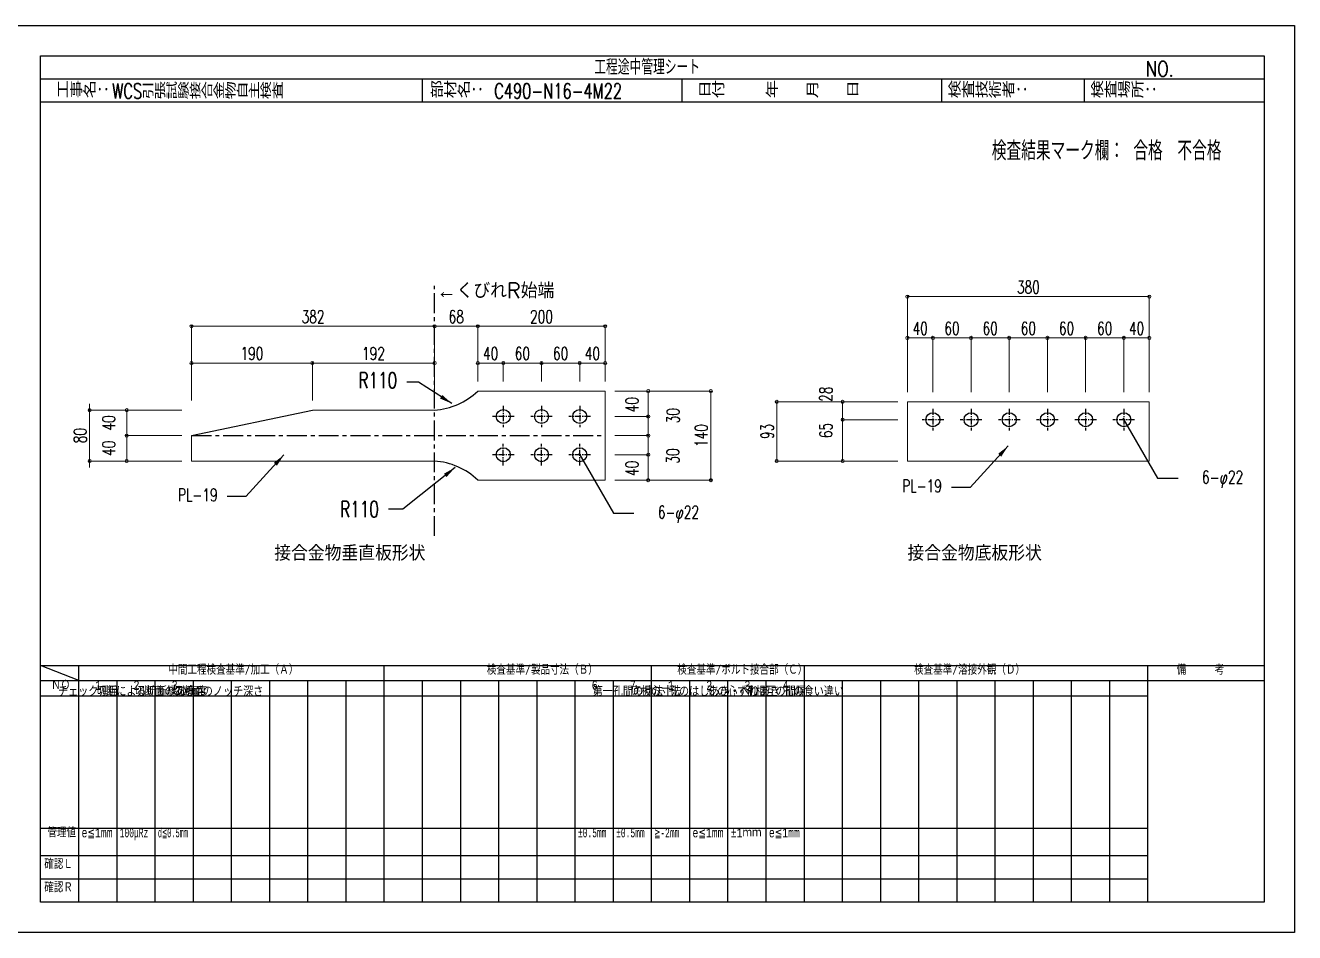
# Model space of a CAD drawing. Header units: millimetres. Extents: x 0 to 29624, y 0 to 14691.
# Drawn here: x 3388 to 5382, y 4752 to 6178 of the extents above; entities that cross this region are included whole.
import ezdxf
from ezdxf.enums import TextEntityAlignment as Align

# ---------------------------------------------------------------- set-up
doc = ezdxf.new("R2010")
doc.units = ezdxf.units.MM
doc.header["$LTSCALE"] = 5
doc.linetypes.add('CENTER1', pattern=[10, 6.25, -1.25, 1.25, -1.25])
doc.linetypes.add('JIS_08_50', pattern=[53, 50, -1.125, 0.75, -1.125])
doc.layers.get('0').update_dxf_attribs({"color": 255})
doc.layers.get('DEFPOINTS').update_dxf_attribs({"color": 255})
for name, color, linetype in [('CENTER', 2, 'JIS_08_50'), ('LAYER6', 7, 'Continuous'), ('寸法', 4, 'Continuous'), ('文字', 7, 'Continuous'), ('金物', 142, 'Continuous')]:
    doc.layers.add(name, color=color, linetype=linetype)
doc.styles.add('DLSTANDARD1', font='monotxt.shx', dxfattribs={"width": 0.6, "bigfont": 'extfont'})
doc.styles.add('KANJI', font='simplex.shx', dxfattribs={"width": 0.7, "bigfont": 'extfont2.shx'})
doc.styles.get("Standard").update_dxf_attribs({"font": 'simplex.shx', "width": 0.7, "height": 2.5, "bigfont": '@extfont2.shx'})
doc.styles.add('SUNPOU', font='simplex.shx', dxfattribs={"width": 0.7, "bigfont": 'extfont2.shx'})
doc.styles.add('TATEGAKI', font='txt', dxfattribs={"bigfont": 'bigfont.shx'})
doc.dimstyles.new('コピー(2) - Standard', dxfattribs={"dimtxt": 25, "dimasz": 20, "dimexe": 0.18, "dimexo": 0.0625, "dimgap": 15, "dimtad": 1, "dimdec": 0, "dimzin": 0, "dimdsep": 46, "dimtxsty": 'Standard', "dimblk": 'DOTSMALL', "dimcen": 0.09, "dimadec": 0, "dimazin": 0, "dimtfac": 1, "dimtdec": 0, "dimtofl": 0, "dimtmove": 0, "dimatfit": 3, "dimfxl": 0, "dimtolj": 1, "dimtzin": 0, "dimarcsym": 0})
doc.dimstyles.new('一般寸法-小さめ', dxfattribs={"dimscale": 10, "dimtxt": 2, "dimasz": 0.5, "dimexe": 0.125, "dimexo": 1.5, "dimgap": 0.5, "dimtad": 1, "dimtxsty": 'KANJI', "dimblk": 'ORIGIN', "dimcen": 0, "dimclrd": 256, "dimclre": 256, "dimclrt": 256, "dimadec": 0, "dimazin": 0, "dimtfac": 1, "dimtmove": 2, "dimatfit": 2, "dimfxl": 0, "dimtolj": 2, "dimlwd": 5, "dimlwe": 5, "dimarcsym": 0})

# ---------------------------------------------------------------- blocks, each defined once
blk = doc.blocks.new('_Origin')
at = {"color": 0, "linetype": 'ByBlock', "lineweight": -2}
blk.add_line((0, 0), (-1, 0), dxfattribs=at)
blk.add_circle((0, 0), 0.5, dxfattribs=at)
blk = doc.blocks.new('*D696')
at = {"layer": 'DEFPOINTS', "color": 0}
for p in [(4568.6, 5586), (4774, 5586), (4774, 5493)]:
    blk.add_point(p, dxfattribs=at)
at = {"layer": '寸法', "lineweight": 5}
for p, q in [((4759, 5586), (4567.3, 5586)), ((4568.6, 5498), (4568.6, 5581)), ((4759, 5493), (4567.3, 5493))]:
    blk.add_line(p, q, dxfattribs=at)
at = {"layer": '寸法', "lineweight": 5, "xscale": 5, "yscale": 5, "zscale": 5}
for p, rotation in [((4568.6, 5586), 90), ((4568.6, 5493), 270)]:
    blk.add_blockref('_Origin', p, dxfattribs=dict(at, rotation=rotation))
at = {"layer": '寸法', "linetype": 'Continuous', "insert": (4553.6, 5539.5), "char_height": 20, "attachment_point": 5, "rotation": 90, "style": 'KANJI'}
blk.add_mtext('\\A2;93', dxfattribs=at)
blk = doc.blocks.new('*D697')
at = {"layer": 'DEFPOINTS', "color": 0}
for p in [(4299, 5603), (4465.1, 5603), (4299, 5463)]:
    blk.add_point(p, dxfattribs=at)
at = {"layer": '寸法', "lineweight": 5}
for p, q in [((4314, 5603), (4466.4, 5603)), ((4465.1, 5468), (4465.1, 5598)), ((4314, 5463), (4466.4, 5463))]:
    blk.add_line(p, q, dxfattribs=at)
at = {"layer": '寸法', "lineweight": 5, "xscale": 5, "yscale": 5, "zscale": 5}
for p, rotation in [((4465.1, 5603), 90), ((4465.1, 5463), 270)]:
    blk.add_blockref('_Origin', p, dxfattribs=dict(at, rotation=rotation))
at = {"layer": '寸法', "linetype": 'Continuous', "insert": (4450.1, 5533), "char_height": 20, "attachment_point": 5, "rotation": 90, "style": 'KANJI'}
blk.add_mtext('\\A2;140', dxfattribs=at)
blk = doc.blocks.new('*D698')
at = {"layer": 'DEFPOINTS', "color": 0}
for p in [(4672.2, 5586), (4774, 5586), (4774, 5558)]:
    blk.add_point(p, dxfattribs=at)
at = {"layer": '寸法', "lineweight": 5}
for p, q in [((4759, 5586), (4670.9, 5586)), ((4672.2, 5563), (4672.2, 5581)), ((4759, 5558), (4670.9, 5558))]:
    blk.add_line(p, q, dxfattribs=at)
at = {"layer": '寸法', "lineweight": 5, "xscale": 5, "yscale": 5, "zscale": 5}
for p, rotation in [((4672.2, 5586), 90), ((4672.2, 5558), 270)]:
    blk.add_blockref('_Origin', p, dxfattribs=dict(at, rotation=rotation))
at = {"layer": '寸法', "linetype": 'Continuous', "insert": (4645.9, 5598.1), "char_height": 20, "attachment_point": 5, "rotation": 90, "style": 'KANJI'}
blk.add_mtext('\\A2;28', dxfattribs=at)
blk = doc.blocks.new('*D699')
at = {"layer": 'DEFPOINTS', "color": 0}
for p in [(3489, 5573), (3649, 5573), (3649, 5493)]:
    blk.add_point(p, dxfattribs=at)
at = {"layer": '寸法', "lineweight": 5}
for p, q in [((3634, 5573), (3487.8, 5573)), ((3489, 5578), (3489, 5583)), ((3489, 5573), (3489, 5568)), ((3489, 5498), (3489, 5568)), ((3634, 5493), (3487.8, 5493)), ((3489, 5493), (3489, 5498)), ((3489, 5488), (3489, 5483))]:
    blk.add_line(p, q, dxfattribs=at)
at = {"layer": '寸法', "lineweight": 5, "xscale": 5, "yscale": 5, "zscale": 5}
for p, rotation in [((3489, 5573), 270), ((3489, 5493), 90)]:
    blk.add_blockref('_Origin', p, dxfattribs=dict(at, rotation=rotation))
at = {"layer": '寸法', "insert": (3474, 5533), "char_height": 20, "attachment_point": 5, "rotation": 90, "style": 'KANJI'}
blk.add_mtext('\\A2;80', dxfattribs=at)
blk = doc.blocks.new('*D700')
at = {"layer": 'DEFPOINTS', "color": 0}
for p in [(4031, 5704.8), (3649, 5573), (4031, 5573)]:
    blk.add_point(p, dxfattribs=at)
at = {"layer": '寸法', "lineweight": 5}
for p, q in [((3649, 5588), (3649, 5706)), ((3654, 5704.8), (4026, 5704.8)), ((4031, 5588), (4031, 5706))]:
    blk.add_line(p, q, dxfattribs=at)
at = {"layer": '寸法', "lineweight": 5, "xscale": 5, "yscale": 5, "zscale": 5, "rotation": 180}
blk.add_blockref('_Origin', (3649, 5704.8), dxfattribs=at)
at = {"layer": '寸法', "lineweight": 5, "xscale": 5, "yscale": 5, "zscale": 5}
blk.add_blockref('_Origin', (4031, 5704.8), dxfattribs=at)
at = {"layer": '寸法', "linetype": 'Continuous', "insert": (3840, 5719.8), "char_height": 20, "attachment_point": 5, "style": 'KANJI'}
blk.add_mtext('\\A2;382', dxfattribs=at)
blk = doc.blocks.new('*D701')
at = {"layer": 'DEFPOINTS', "color": 0}
for p in [(4031, 5704.8), (4099, 5603), (4031, 5573)]:
    blk.add_point(p, dxfattribs=at)
at = {"layer": '寸法', "lineweight": 5}
for p, q in [((4031, 5588), (4031, 5706)), ((4094, 5704.8), (4036, 5704.8)), ((4099, 5618), (4099, 5706))]:
    blk.add_line(p, q, dxfattribs=at)
at = {"layer": '寸法', "lineweight": 5, "xscale": 5, "yscale": 5, "zscale": 5, "rotation": 180}
blk.add_blockref('_Origin', (4031, 5704.8), dxfattribs=at)
at = {"layer": '寸法', "lineweight": 5, "xscale": 5, "yscale": 5, "zscale": 5}
blk.add_blockref('_Origin', (4099, 5704.8), dxfattribs=at)
at = {"layer": '寸法', "linetype": 'Continuous', "insert": (4065, 5719.8), "char_height": 20, "attachment_point": 5, "style": 'KANJI'}
blk.add_mtext('\\A2;68', dxfattribs=at)
blk = doc.blocks.new('*D702')
at = {"layer": 'DEFPOINTS', "color": 0}
for p in [(4299, 5704.8), (4099, 5603), (4299, 5603)]:
    blk.add_point(p, dxfattribs=at)
at = {"layer": '寸法', "lineweight": 5}
for p, q in [((4099, 5618), (4099, 5706)), ((4104, 5704.8), (4294, 5704.8)), ((4299, 5618), (4299, 5706))]:
    blk.add_line(p, q, dxfattribs=at)
at = {"layer": '寸法', "lineweight": 5, "xscale": 5, "yscale": 5, "zscale": 5, "rotation": 180}
blk.add_blockref('_Origin', (4099, 5704.8), dxfattribs=at)
at = {"layer": '寸法', "lineweight": 5, "xscale": 5, "yscale": 5, "zscale": 5}
blk.add_blockref('_Origin', (4299, 5704.8), dxfattribs=at)
at = {"layer": '寸法', "linetype": 'Continuous', "insert": (4199, 5719.8), "char_height": 20, "attachment_point": 5, "style": 'KANJI'}
blk.add_mtext('\\A2;200', dxfattribs=at)
blk = doc.blocks.new('*D703')
at = {"layer": 'DEFPOINTS', "color": 0}
for p in [(4299, 5603), (4299, 5563), (4366.7, 5563)]:
    blk.add_point(p, dxfattribs=at)
at = {"layer": '寸法', "lineweight": 5}
for p, q in [((4314, 5603), (4367.9, 5603)), ((4366.7, 5598), (4366.7, 5568)), ((4314, 5563), (4367.9, 5563))]:
    blk.add_line(p, q, dxfattribs=at)
at = {"layer": '寸法', "lineweight": 5, "xscale": 5, "yscale": 5, "zscale": 5}
for p, rotation in [((4366.7, 5603), 90), ((4366.7, 5563), 270)]:
    blk.add_blockref('_Origin', p, dxfattribs=dict(at, rotation=rotation))
at = {"layer": '寸法', "linetype": 'Continuous', "insert": (4341.2, 5581.5), "char_height": 20, "attachment_point": 5, "rotation": 90, "style": 'KANJI'}
blk.add_mtext('\\A2;40', dxfattribs=at)
blk = doc.blocks.new('*D704')
at = {"layer": 'DEFPOINTS', "color": 0}
for p in [(4299, 5503), (4299, 5463), (4366.7, 5463)]:
    blk.add_point(p, dxfattribs=at)
at = {"layer": '寸法', "lineweight": 5}
for p, q in [((4314, 5503), (4367.9, 5503)), ((4366.7, 5498), (4366.7, 5468)), ((4314, 5463), (4367.9, 5463))]:
    blk.add_line(p, q, dxfattribs=at)
at = {"layer": '寸法', "lineweight": 5, "xscale": 5, "yscale": 5, "zscale": 5}
for p, rotation in [((4366.7, 5503), 90), ((4366.7, 5463), 270)]:
    blk.add_blockref('_Origin', p, dxfattribs=dict(at, rotation=rotation))
at = {"layer": '寸法', "linetype": 'Continuous', "insert": (4341.2, 5481.5), "char_height": 20, "attachment_point": 5, "rotation": 90, "style": 'KANJI'}
blk.add_mtext('\\A2;40', dxfattribs=at)
blk = doc.blocks.new('*D705')
at = {"layer": 'DEFPOINTS', "color": 0}
for p in [(3547.2, 5533), (3649, 5533), (3649, 5493)]:
    blk.add_point(p, dxfattribs=at)
at = {"layer": '寸法', "lineweight": 5}
for p, q in [((3634, 5533), (3545.9, 5533)), ((3547.2, 5498), (3547.2, 5528)), ((3634, 5493), (3545.9, 5493))]:
    blk.add_line(p, q, dxfattribs=at)
at = {"layer": '寸法', "lineweight": 5, "xscale": 5, "yscale": 5, "zscale": 5}
for p, rotation in [((3547.2, 5533), 90), ((3547.2, 5493), 270)]:
    blk.add_blockref('_Origin', p, dxfattribs=dict(at, rotation=rotation))
at = {"layer": '寸法', "linetype": 'Continuous', "insert": (3519, 5513), "char_height": 20, "attachment_point": 5, "rotation": 90, "style": 'KANJI'}
blk.add_mtext('\\A2;40', dxfattribs=at)
blk = doc.blocks.new('*D706')
at = {"layer": 'DEFPOINTS', "color": 0}
for p in [(3547.2, 5573), (3649, 5573), (3649, 5533)]:
    blk.add_point(p, dxfattribs=at)
at = {"layer": '寸法', "lineweight": 5}
for p, q in [((3634, 5573), (3545.9, 5573)), ((3547.2, 5538), (3547.2, 5568)), ((3634, 5533), (3545.9, 5533))]:
    blk.add_line(p, q, dxfattribs=at)
at = {"layer": '寸法', "lineweight": 5, "xscale": 5, "yscale": 5, "zscale": 5}
for p, rotation in [((3547.2, 5573), 90), ((3547.2, 5533), 270)]:
    blk.add_blockref('_Origin', p, dxfattribs=dict(at, rotation=rotation))
at = {"layer": '寸法', "linetype": 'Continuous', "insert": (3519, 5553), "char_height": 20, "attachment_point": 5, "rotation": 90, "style": 'KANJI'}
blk.add_mtext('\\A2;40', dxfattribs=at)
blk = doc.blocks.new('*D707')
at = {"layer": 'DEFPOINTS', "color": 0}
for p in [(4774, 5558), (4672.2, 5493), (4774, 5493)]:
    blk.add_point(p, dxfattribs=at)
at = {"layer": '寸法', "lineweight": 5}
for p, q in [((4759, 5558), (4670.9, 5558)), ((4672.2, 5553), (4672.2, 5498)), ((4759, 5493), (4670.9, 5493))]:
    blk.add_line(p, q, dxfattribs=at)
at = {"layer": '寸法', "lineweight": 5, "xscale": 5, "yscale": 5, "zscale": 5}
for p, rotation in [((4672.2, 5558), 90), ((4672.2, 5493), 270)]:
    blk.add_blockref('_Origin', p, dxfattribs=dict(at, rotation=rotation))
at = {"layer": '寸法', "linetype": 'Continuous', "insert": (4645.9, 5541), "char_height": 20, "attachment_point": 5, "rotation": 90, "style": 'KANJI'}
blk.add_mtext('\\A2;65', dxfattribs=at)
blk = doc.blocks.new('*D708')
at = {"layer": 'DEFPOINTS', "color": 0}
for p in [(4199, 5647), (4139, 5603), (4199, 5603)]:
    blk.add_point(p, dxfattribs=at)
at = {"layer": '寸法', "lineweight": 5}
for p, q in [((4139, 5618), (4139, 5648.3)), ((4144, 5647), (4194, 5647)), ((4199, 5618), (4199, 5648.3))]:
    blk.add_line(p, q, dxfattribs=at)
at = {"layer": '寸法', "lineweight": 5, "xscale": 5, "yscale": 5, "zscale": 5, "rotation": 180}
blk.add_blockref('_Origin', (4139, 5647), dxfattribs=at)
at = {"layer": '寸法', "lineweight": 5, "xscale": 5, "yscale": 5, "zscale": 5}
blk.add_blockref('_Origin', (4199, 5647), dxfattribs=at)
at = {"layer": '寸法', "linetype": 'Continuous', "insert": (4169, 5662), "char_height": 20, "attachment_point": 5, "style": 'KANJI'}
blk.add_mtext('\\A2;60', dxfattribs=at)
blk = doc.blocks.new('_DotSmall')
at = {"color": 0, "linetype": 'ByBlock', "const_width": 0.5}
blk.add_lwpolyline([(-0.0625, 0, 1), (0.0625, 0, 1)], format="xyb", close=True, dxfattribs=at)
blk = doc.blocks.new('*D709')
at = {"layer": 'DEFPOINTS', "color": 0}
for p in [(3839, 5647), (3649, 5573), (3839, 5573)]:
    blk.add_point(p, dxfattribs=at)
at = {"layer": '寸法', "lineweight": 5}
for p, q in [((3649, 5588), (3649, 5648.3)), ((3654, 5647), (3834, 5647)), ((3839, 5588), (3839, 5648.3))]:
    blk.add_line(p, q, dxfattribs=at)
at = {"layer": '寸法', "lineweight": 5, "xscale": 5, "yscale": 5, "zscale": 5, "rotation": 180}
blk.add_blockref('_Origin', (3649, 5647), dxfattribs=at)
at = {"layer": '寸法', "lineweight": 5, "xscale": 5, "yscale": 5, "zscale": 5}
blk.add_blockref('_Origin', (3839, 5647), dxfattribs=at)
at = {"layer": '寸法', "linetype": 'Continuous', "insert": (3744, 5662), "char_height": 20, "attachment_point": 5, "style": 'KANJI'}
blk.add_mtext('\\A2;190', dxfattribs=at)
blk = doc.blocks.new('*D710')
at = {"layer": 'DEFPOINTS', "color": 0}
for p in [(4031, 5647), (3839, 5573), (4031, 5573)]:
    blk.add_point(p, dxfattribs=at)
at = {"layer": '寸法', "lineweight": 5}
for p, q in [((3839, 5588), (3839, 5648.3)), ((3844, 5647), (4026, 5647)), ((4031, 5588), (4031, 5648.3))]:
    blk.add_line(p, q, dxfattribs=at)
at = {"layer": '寸法', "lineweight": 5, "xscale": 5, "yscale": 5, "zscale": 5, "rotation": 180}
blk.add_blockref('_Origin', (3839, 5647), dxfattribs=at)
at = {"layer": '寸法', "lineweight": 5, "xscale": 5, "yscale": 5, "zscale": 5}
blk.add_blockref('_Origin', (4031, 5647), dxfattribs=at)
at = {"layer": '寸法', "linetype": 'Continuous', "insert": (3935, 5662), "char_height": 20, "attachment_point": 5, "style": 'KANJI'}
blk.add_mtext('\\A2;192', dxfattribs=at)
blk = doc.blocks.new('*D711')
at = {"layer": 'DEFPOINTS', "color": 0}
for p in [(4139, 5647), (4099, 5603), (4139, 5603)]:
    blk.add_point(p, dxfattribs=at)
at = {"layer": '寸法', "lineweight": 5}
for p, q in [((4099, 5618), (4099, 5648.3)), ((4104, 5647), (4134, 5647)), ((4139, 5618), (4139, 5648.3))]:
    blk.add_line(p, q, dxfattribs=at)
at = {"layer": '寸法', "lineweight": 5, "xscale": 5, "yscale": 5, "zscale": 5, "rotation": 180}
blk.add_blockref('_Origin', (4099, 5647), dxfattribs=at)
at = {"layer": '寸法', "lineweight": 5, "xscale": 5, "yscale": 5, "zscale": 5}
blk.add_blockref('_Origin', (4139, 5647), dxfattribs=at)
at = {"layer": '寸法', "linetype": 'Continuous', "insert": (4119, 5662), "char_height": 20, "attachment_point": 5, "style": 'KANJI'}
blk.add_mtext('\\A2;40', dxfattribs=at)
blk = doc.blocks.new('*D712')
at = {"layer": 'DEFPOINTS', "color": 0}
for p in [(4259, 5647), (4199, 5603), (4259, 5603)]:
    blk.add_point(p, dxfattribs=at)
at = {"layer": '寸法', "lineweight": 5}
for p, q in [((4199, 5618), (4199, 5648.3)), ((4204, 5647), (4254, 5647)), ((4259, 5618), (4259, 5648.3))]:
    blk.add_line(p, q, dxfattribs=at)
at = {"layer": '寸法', "lineweight": 5, "xscale": 5, "yscale": 5, "zscale": 5, "rotation": 180}
blk.add_blockref('_Origin', (4199, 5647), dxfattribs=at)
at = {"layer": '寸法', "lineweight": 5, "xscale": 5, "yscale": 5, "zscale": 5}
blk.add_blockref('_Origin', (4259, 5647), dxfattribs=at)
at = {"layer": '寸法', "linetype": 'Continuous', "insert": (4229, 5662), "char_height": 20, "attachment_point": 5, "style": 'KANJI'}
blk.add_mtext('\\A2;60', dxfattribs=at)
blk = doc.blocks.new('*D713')
at = {"layer": 'DEFPOINTS', "color": 0}
for p in [(4299, 5647), (4259, 5603), (4299, 5603)]:
    blk.add_point(p, dxfattribs=at)
at = {"layer": '寸法', "lineweight": 5}
for p, q in [((4259, 5618), (4259, 5648.3)), ((4264, 5647), (4294, 5647)), ((4299, 5618), (4299, 5648.3))]:
    blk.add_line(p, q, dxfattribs=at)
at = {"layer": '寸法', "lineweight": 5, "xscale": 5, "yscale": 5, "zscale": 5, "rotation": 180}
blk.add_blockref('_Origin', (4259, 5647), dxfattribs=at)
at = {"layer": '寸法', "lineweight": 5, "xscale": 5, "yscale": 5, "zscale": 5}
blk.add_blockref('_Origin', (4299, 5647), dxfattribs=at)
at = {"layer": '寸法', "linetype": 'Continuous', "insert": (4279, 5662), "char_height": 20, "attachment_point": 5, "style": 'KANJI'}
blk.add_mtext('\\A2;40', dxfattribs=at)
blk = doc.blocks.new('*D714')
at = {"layer": 'DEFPOINTS', "color": 0}
for p in [(4299, 5563), (4299, 5533), (4366.7, 5533)]:
    blk.add_point(p, dxfattribs=at)
at = {"layer": '寸法', "lineweight": 5}
for p, q in [((4314, 5563), (4367.9, 5563)), ((4366.7, 5558), (4366.7, 5538)), ((4314, 5533), (4367.9, 5533))]:
    blk.add_line(p, q, dxfattribs=at)
at = {"layer": '寸法', "lineweight": 5, "xscale": 5, "yscale": 5, "zscale": 5}
for p, rotation in [((4366.7, 5563), 90), ((4366.7, 5533), 270)]:
    blk.add_blockref('_Origin', p, dxfattribs=dict(at, rotation=rotation))
at = {"layer": '寸法', "linetype": 'Continuous', "insert": (4405.7, 5564.2), "char_height": 20, "attachment_point": 5, "rotation": 90, "style": 'KANJI'}
blk.add_mtext('\\A2;30', dxfattribs=at)
blk = doc.blocks.new('*D715')
at = {"layer": 'DEFPOINTS', "color": 0}
for p in [(4299, 5533), (4299, 5503), (4366.7, 5503)]:
    blk.add_point(p, dxfattribs=at)
at = {"layer": '寸法', "lineweight": 5}
for p, q in [((4314, 5533), (4367.9, 5533)), ((4366.7, 5528), (4366.7, 5508)), ((4314, 5503), (4367.9, 5503))]:
    blk.add_line(p, q, dxfattribs=at)
at = {"layer": '寸法', "lineweight": 5, "xscale": 5, "yscale": 5, "zscale": 5}
for p, rotation in [((4366.7, 5533), 90), ((4366.7, 5503), 270)]:
    blk.add_blockref('_Origin', p, dxfattribs=dict(at, rotation=rotation))
at = {"layer": '寸法', "linetype": 'Continuous', "insert": (4405.4, 5500.8), "char_height": 20, "attachment_point": 5, "rotation": 90, "style": 'KANJI'}
blk.add_mtext('\\A2;30', dxfattribs=at)
blk = doc.blocks.new('*D716')
at = {"layer": 'DEFPOINTS', "color": 0}
for p in [(4814, 5686.5), (4774, 5586), (4814, 5586)]:
    blk.add_point(p, dxfattribs=at)
at = {"layer": '寸法', "linetype": 'Continuous', "lineweight": 5}
for p, q in [((4774, 5601), (4774, 5687.7)), ((4779, 5686.5), (4809, 5686.5)), ((4814, 5601), (4814, 5687.7))]:
    blk.add_line(p, q, dxfattribs=at)
at = {"layer": '寸法', "lineweight": 5, "xscale": 5, "yscale": 5, "zscale": 5, "rotation": 180}
blk.add_blockref('_Origin', (4774, 5686.5), dxfattribs=at)
at = {"layer": '寸法', "lineweight": 5, "xscale": 5, "yscale": 5, "zscale": 5}
blk.add_blockref('_Origin', (4814, 5686.5), dxfattribs=at)
at = {"layer": '寸法', "linetype": 'Continuous', "insert": (4794, 5701.5), "char_height": 20, "attachment_point": 5, "style": 'KANJI'}
blk.add_mtext('\\A2;40', dxfattribs=at)
blk = doc.blocks.new('*D717')
at = {"layer": 'DEFPOINTS', "color": 0}
for p in [(4874, 5686.5), (4814, 5586), (4874, 5586)]:
    blk.add_point(p, dxfattribs=at)
at = {"layer": '寸法', "linetype": 'Continuous', "lineweight": 5}
for p, q in [((4814, 5601), (4814, 5687.7)), ((4819, 5686.5), (4869, 5686.5)), ((4874, 5601), (4874, 5687.7))]:
    blk.add_line(p, q, dxfattribs=at)
at = {"layer": '寸法', "lineweight": 5, "xscale": 5, "yscale": 5, "zscale": 5, "rotation": 180}
blk.add_blockref('_Origin', (4814, 5686.5), dxfattribs=at)
at = {"layer": '寸法', "lineweight": 5, "xscale": 5, "yscale": 5, "zscale": 5}
blk.add_blockref('_Origin', (4874, 5686.5), dxfattribs=at)
at = {"layer": '寸法', "linetype": 'Continuous', "insert": (4844, 5701.5), "char_height": 20, "attachment_point": 5, "style": 'KANJI'}
blk.add_mtext('\\A2;60', dxfattribs=at)
blk = doc.blocks.new('*D718')
at = {"layer": 'DEFPOINTS', "color": 0}
for p in [(4934, 5686.5), (4874, 5586), (4934, 5586)]:
    blk.add_point(p, dxfattribs=at)
at = {"layer": '寸法', "linetype": 'Continuous', "lineweight": 5}
for p, q in [((4874, 5601), (4874, 5687.7)), ((4879, 5686.5), (4929, 5686.5)), ((4934, 5601), (4934, 5687.7))]:
    blk.add_line(p, q, dxfattribs=at)
at = {"layer": '寸法', "lineweight": 5, "xscale": 5, "yscale": 5, "zscale": 5, "rotation": 180}
blk.add_blockref('_Origin', (4874, 5686.5), dxfattribs=at)
at = {"layer": '寸法', "lineweight": 5, "xscale": 5, "yscale": 5, "zscale": 5}
blk.add_blockref('_Origin', (4934, 5686.5), dxfattribs=at)
at = {"layer": '寸法', "linetype": 'Continuous', "insert": (4904, 5701.5), "char_height": 20, "attachment_point": 5, "style": 'KANJI'}
blk.add_mtext('\\A2;60', dxfattribs=at)
blk = doc.blocks.new('*D719')
at = {"layer": 'DEFPOINTS', "color": 0}
for p in [(4994, 5686.5), (4934, 5586), (4994, 5586)]:
    blk.add_point(p, dxfattribs=at)
at = {"layer": '寸法', "linetype": 'Continuous', "lineweight": 5}
for p, q in [((4934, 5601), (4934, 5687.7)), ((4939, 5686.5), (4989, 5686.5)), ((4994, 5601), (4994, 5687.7))]:
    blk.add_line(p, q, dxfattribs=at)
at = {"layer": '寸法', "lineweight": 5, "xscale": 5, "yscale": 5, "zscale": 5, "rotation": 180}
blk.add_blockref('_Origin', (4934, 5686.5), dxfattribs=at)
at = {"layer": '寸法', "lineweight": 5, "xscale": 5, "yscale": 5, "zscale": 5}
blk.add_blockref('_Origin', (4994, 5686.5), dxfattribs=at)
at = {"layer": '寸法', "linetype": 'Continuous', "insert": (4964, 5701.5), "char_height": 20, "attachment_point": 5, "style": 'KANJI'}
blk.add_mtext('\\A2;60', dxfattribs=at)
blk = doc.blocks.new('*D720')
at = {"layer": 'DEFPOINTS', "color": 0}
for p in [(5054, 5686.5), (4994, 5586), (5054, 5586)]:
    blk.add_point(p, dxfattribs=at)
at = {"layer": '寸法', "linetype": 'Continuous', "lineweight": 5}
for p, q in [((4994, 5601), (4994, 5687.7)), ((4999, 5686.5), (5049, 5686.5)), ((5054, 5601), (5054, 5687.7))]:
    blk.add_line(p, q, dxfattribs=at)
at = {"layer": '寸法', "lineweight": 5, "xscale": 5, "yscale": 5, "zscale": 5, "rotation": 180}
blk.add_blockref('_Origin', (4994, 5686.5), dxfattribs=at)
at = {"layer": '寸法', "lineweight": 5, "xscale": 5, "yscale": 5, "zscale": 5}
blk.add_blockref('_Origin', (5054, 5686.5), dxfattribs=at)
at = {"layer": '寸法', "linetype": 'Continuous', "insert": (5024, 5701.5), "char_height": 20, "attachment_point": 5, "style": 'KANJI'}
blk.add_mtext('\\A2;60', dxfattribs=at)
blk = doc.blocks.new('*D721')
at = {"layer": 'DEFPOINTS', "color": 0}
for p in [(5114, 5686.5), (5054, 5586), (5114, 5586)]:
    blk.add_point(p, dxfattribs=at)
at = {"layer": '寸法', "linetype": 'Continuous', "lineweight": 5}
for p, q in [((5054, 5601), (5054, 5687.7)), ((5059, 5686.5), (5109, 5686.5)), ((5114, 5601), (5114, 5687.7))]:
    blk.add_line(p, q, dxfattribs=at)
at = {"layer": '寸法', "lineweight": 5, "xscale": 5, "yscale": 5, "zscale": 5, "rotation": 180}
blk.add_blockref('_Origin', (5054, 5686.5), dxfattribs=at)
at = {"layer": '寸法', "lineweight": 5, "xscale": 5, "yscale": 5, "zscale": 5}
blk.add_blockref('_Origin', (5114, 5686.5), dxfattribs=at)
at = {"layer": '寸法', "linetype": 'Continuous', "insert": (5084, 5701.5), "char_height": 20, "attachment_point": 5, "style": 'KANJI'}
blk.add_mtext('\\A2;60', dxfattribs=at)
blk = doc.blocks.new('*D722')
at = {"layer": 'DEFPOINTS', "color": 0}
for p in [(5154, 5686.5), (5114, 5586), (5154, 5586)]:
    blk.add_point(p, dxfattribs=at)
at = {"layer": '寸法', "linetype": 'Continuous', "lineweight": 5}
for p, q in [((5114, 5601), (5114, 5687.7)), ((5119, 5686.5), (5149, 5686.5)), ((5154, 5601), (5154, 5687.7))]:
    blk.add_line(p, q, dxfattribs=at)
at = {"layer": '寸法', "lineweight": 5, "xscale": 5, "yscale": 5, "zscale": 5, "rotation": 180}
blk.add_blockref('_Origin', (5114, 5686.5), dxfattribs=at)
at = {"layer": '寸法', "lineweight": 5, "xscale": 5, "yscale": 5, "zscale": 5}
blk.add_blockref('_Origin', (5154, 5686.5), dxfattribs=at)
at = {"layer": '寸法', "linetype": 'Continuous', "insert": (5134, 5701.5), "char_height": 20, "attachment_point": 5, "style": 'KANJI'}
blk.add_mtext('\\A2;40', dxfattribs=at)
blk = doc.blocks.new('*D723')
at = {"layer": 'DEFPOINTS', "color": 0}
for p in [(5154, 5751.4), (4774, 5586), (5154, 5586)]:
    blk.add_point(p, dxfattribs=at)
at = {"layer": '寸法', "linetype": 'Continuous', "lineweight": 5}
for p, q in [((4774, 5601), (4774, 5752.6)), ((4779, 5751.4), (5149, 5751.4)), ((5154, 5601), (5154, 5752.6))]:
    blk.add_line(p, q, dxfattribs=at)
at = {"layer": '寸法', "lineweight": 5, "xscale": 5, "yscale": 5, "zscale": 5, "rotation": 180}
blk.add_blockref('_Origin', (4774, 5751.4), dxfattribs=at)
at = {"layer": '寸法', "lineweight": 5, "xscale": 5, "yscale": 5, "zscale": 5}
blk.add_blockref('_Origin', (5154, 5751.4), dxfattribs=at)
at = {"layer": '寸法', "linetype": 'Continuous', "insert": (4964, 5766.4), "char_height": 20, "attachment_point": 5, "style": 'KANJI'}
blk.add_mtext('\\A2;380', dxfattribs=at)

msp = doc.modelspace()

# ---------------------------------------------------------------- linework, layer by layer
at = {"linetype": 'Continuous', "lineweight": -3}
for p, q in [((3412, 6093.6), (5334.4, 6093.6)), ((4012, 6057.6), (4012, 6093.6)), ((4420, 6057.6), (4420, 6093.6)), ((4828, 6057.6), (4828, 6093.6)), ((5051.981, 6057.6), (5051.981, 6093.6)), ((3412, 6057.6), (5334.4, 6057.6)), ((3412, 5172), (5334.4, 5172)), ((3412, 5148), (5334.4, 5148)), ((3412, 5124), (5152, 5124)), ((3412, 4916.226), (5152, 4916.226)), ((3412, 4873.161), (5152, 4873.161)), ((3412, 4836.581), (5152, 4836.581))]:
    msp.add_line(p, q, dxfattribs=at)
for points in [[(3364, 6177.6), (5382.4, 6177.6), (5382.4, 4752), (3364, 4752)], [(3412, 6129.6), (5334.4, 6129.6), (5334.4, 4800), (3412, 4800)]]:
    msp.add_lwpolyline(points, close=True, dxfattribs=at)
at = {"layer": 'CENTER', "linetype": 'CENTER1'}
for p, q in [((4031, 5375.409), (4031, 5768.489)), ((3649, 5533), (4299, 5533))]:
    msp.add_line(p, q, dxfattribs=at)
at = {"layer": '寸法', "linetype": 'CENTER1', "ltscale": 0.3}
for p, q in [((4139, 5580), (4139, 5546)), ((4199, 5580), (4199, 5546)), ((4259, 5580), (4259, 5546)), ((4814, 5575), (4814, 5541)), ((4874, 5575), (4874, 5541)), ((4934, 5575), (4934, 5541)), ((4994, 5575), (4994, 5541)), ((5054, 5575), (5054, 5541)), ((5114, 5575), (5114, 5541)), ((4156, 5563), (4122, 5563)), ((4216, 5563), (4182, 5563)), ((4276, 5563), (4242, 5563)), ((4831, 5558), (4797, 5558)), ((4891, 5558), (4857, 5558)), ((4951, 5558), (4917, 5558)), ((5011, 5558), (4977, 5558)), ((5071, 5558), (5037, 5558)), ((5131, 5558), (5097, 5558)), ((4139, 5486), (4139, 5520)), ((4199, 5486), (4199, 5520)), ((4259, 5486), (4259, 5520)), ((4156, 5503), (4122, 5503)), ((4216, 5503), (4182, 5503)), ((4276, 5503), (4242, 5503))]:
    msp.add_line(p, q, dxfattribs=at)
at = {"layer": '寸法'}
for p, q in [((5112.471, 5560.648), (5167.115, 5466.002)), ((4257.471, 5505.648), (4312.115, 5411.002)), ((5167.115, 5466.002), (5199.262, 5466.002)), ((4312.115, 5411.002), (4344.262, 5411.002))]:
    msp.add_line(p, q, dxfattribs=at)
at = {"layer": '寸法', "linetype": 'Continuous'}
for p, q in [((3472, 5148), (3412, 5172)), ((3472, 4800), (3472, 5172)), ((3952, 4800), (3952, 5172)), ((4372, 4800), (4372, 5172)), ((4612, 4800), (4612, 5172)), ((5152, 4800), (5152, 5172)), ((3532, 4800), (3532, 5148)), ((3592, 4800), (3592, 5148)), ((3652, 4800), (3652, 5148)), ((3712, 4800), (3712, 5148)), ((3772, 4800), (3772, 5148)), ((3832, 4800), (3832, 5148)), ((3892, 4800), (3892, 5148)), ((4012, 4800), (4012, 5148)), ((4072, 4800), (4072, 5148)), ((4132, 4800), (4132, 5148)), ((4192, 4800), (4192, 5148)), ((4252, 4800), (4252, 5148)), ((4312, 4800), (4312, 5148)), ((4432, 4800), (4432, 5148)), ((4492, 4800), (4492, 5148)), ((4552, 4800), (4552, 5148)), ((4672, 4800), (4672, 5148)), ((4732, 4800), (4732, 5148)), ((4792, 4800), (4792, 5148)), ((4852, 4800), (4852, 5148)), ((4912, 4800), (4912, 5148)), ((4972, 4800), (4972, 5148)), ((5032, 4800), (5032, 5148)), ((5092, 4800), (5092, 5148))]:
    msp.add_line(p, q, dxfattribs=at)
at = {"layer": '金物', "lineweight": 18}
for p, q in [((4299, 5603), (4099, 5603)), ((4299, 5463), (4299, 5603)), ((4774, 5493), (4774, 5586)), ((4774, 5586), (5154, 5586)), ((5154, 5586), (5154, 5493)), ((4031, 5573), (3839, 5573)), ((3649, 5533), (3649, 5493)), ((4031, 5493), (3649, 5493)), ((5154, 5493), (4774, 5493)), ((4299, 5463), (4099, 5463))]:
    msp.add_line(p, q, dxfattribs=at)
at = {"layer": '金物'}
msp.add_line((3649, 5533), (3839, 5573), dxfattribs=at)
at = {"layer": '金物', "ltscale": 2.5}
for centre in [(4139, 5563), (4199, 5563), (4259, 5563), (4814, 5558), (4874, 5558), (4934, 5558), (4994, 5558), (5054, 5558), (5114, 5558), (4139, 5503), (4199, 5503), (4259, 5503)]:
    msp.add_circle(centre, 11, dxfattribs=at)
at = {"layer": '金物', "ltscale": 2}
for centre, start, end in [((4023.21, 5682.724), 274.060941, 313.550946), ((4023.21, 5383.276), 46.449054, 85.939059)]:
    msp.add_arc(centre, 110, start, end, dxfattribs=at)

# ---------------------------------------------------------------- texts
at = {"layer": 'LAYER6', "color": 0, "linetype": 'Continuous', "lineweight": -3, "style": 'SUNPOU', "width": 0.7}
for s, height, p in [('工程途中管理シート', 24, (4281.897, 6100.156)), ('検査結果マーク欄： 合格\u3000不合格', 30, (4906.607, 5965.678))]:
    msp.add_text(s, height=height, dxfattribs=at).set_placement(p)
at = {"layer": 'LAYER6', "color": 0, "linetype": 'Continuous', "lineweight": -3, "width": 0.8}
for s, p in [('NO.', (5148.273, 6097.325)), ('工事名：', (3436.005, 6064.156)), ('部材名：', (4023.9, 6064.156)), ('日付\u3000\u3000\u3000年\u3000\u3000月\u3000\u3000日', (4444.732, 6064.156)), ('検査技術者：', (4837.446, 6064.156)), ('検査場所：', (5061.427, 6064.156))]:
    msp.add_text(s, height=24, dxfattribs=at).set_placement(p)
at = {"layer": 'LAYER6', "color": 0, "linetype": 'Continuous', "lineweight": -3, "char_height": 24, "attachment_point": 1}
for s, insert, width in [('WCS引張試験接合金物自主検査', (3524.715, 6086.459), 554.57968), ('C490-N16-4M22 ', (4124.715, 6086.459), 261.15579)]:
    msp.add_mtext(s, dxfattribs=dict(at, insert=insert, width=width))
at = {"layer": '寸法', "ltscale": 4, "style": 'SUNPOU'}
msp.add_text('←くびれR始端', height=24, dxfattribs=at).set_placement((4034.139, 5748.833))
for s, p in [('接合金物垂直板形状', (3779, 5336.293)), ('接合金物底板形状', (4774, 5336.293))]:
    msp.add_text(s, height=24, rotation=360, dxfattribs=at).set_placement(p)
at = {"layer": '寸法', "width": 98.97993}
for s, insert, char_height, attachment_point in [('\\A1;R110', (3972.226, 5607.326), 25, 9), ('{6-φ22}', (5301.649, 5477.725), 20, 3), ('{PL-19}', (3690.047, 5449.731), 20, 3), ('{PL-19}', (4828.172, 5463.922), 20, 3), ('R110', (3943.461, 5429.928), 25, 3), ('{6-φ22}', (4446.649, 5422.725), 20, 3)]:
    msp.add_mtext(s, dxfattribs=dict(at, insert=insert, char_height=char_height, attachment_point=attachment_point))
at = {"layer": '文字', "color": 0, "linetype": 'Continuous', "ltscale": 6, "style": 'DLSTANDARD1'}
for s, width, p in [('中間工程検査基準/加工（Ａ）', 0.74375, (3612.668, 5153.145)), ('検査基準/製品寸法（Ｂ）', 0.74375, (4113.137, 5153.145)), ('検査基準/ボルト接合部（Ｃ）', 0.74375, (4412.434, 5153.145)), ('検査基準/溶接外観（Ｄ）', 0.74375, (4784.463, 5153.145)), ('備\u3000\u3000\u3000考', 0.74375, (5197.009, 5153.145)), ('ＮＯ', 0.74375, (3428.478, 5129.145)), ('1', 0.74375, (3497.924, 5129.145)), ('2', 0.74375, (3557.924, 5129.145)), ('3', 0.74375, (3617.924, 5129.145)), ('6', 0.74375, (4277.924, 5129.145)), ('7', 0.74375, (4337.924, 5129.145)), ('1', 0.74375, (4397.924, 5129.145)), ('2', 0.74375, (4457.924, 5129.145)), ('3', 0.74375, (4517.924, 5129.145)), ('4', 0.74375, (4577.924, 5129.145)), ('管理値', 0.74375, (3422.589, 4897.37)), ('e≦1mm', 0.74375, (3476.256, 4897.37)), ('100μRz', 0.6, (3536.256, 4897.37)), ('d≦0.5mm', 0.5, (3596.256, 4897.37)), ('±0.5mm', 0.6, (4256.256, 4897.37)), ('±0.5mm', 0.6, (4316.256, 4897.37)), ('≧-2mm', 0.6, (4376.256, 4897.37)), ('e≦1mm', 0.74375, (4436.256, 4897.37)), ('±1ｍｍ', 0.74375, (4496.256, 4897.37)), ('e≦1mm', 0.74375, (4556.256, 4897.37)), ('確認Ｌ', 0.74375, (3417.713, 4847.756)), ('確認Ｒ', 0.74375, (3417.713, 4811.175))]:
    msp.add_text(s, height=14.4, dxfattribs=dict(at, width=width)).set_placement(p, align=Align.BOTTOM_LEFT)
at = {"layer": '文字', "color": 0, "linetype": 'Continuous', "ltscale": 6, "style": 'TATEGAKI'}
for s, p in [('チェック項目', (3439.286, 5119.004)), ('切断による切断縁の角度', (3499.286, 5119.004)), ('切断面のあらさ', (3559.286, 5119.004)), ('切断面のノッチ深さ', (3619.286, 5119.004)), ('第一孔間の寸法', (4279.286, 5119.004)), ('底板の寸法', (4339.286, 5119.004)), ('孔のはしあき・へりあき', (4399.286, 5119.004)), ('孔の心ずれ', (4459.286, 5119.004)), ('孔相互の間隔', (4519.286, 5119.004)), ('孔の食い違い', (4579.286, 5119.004))]:
    msp.add_text(s, height=14.4, dxfattribs=at).set_placement(p, align=Align.BOTTOM_LEFT)

# ---------------------------------------------------------------- dimensions: what is measured, and where the dimension line sits
at = {"layer": '寸法', "linetype": 'Continuous'}
for base, p1, p2, picture, middle in [((5154, 5751.357), (4774, 5586), (5154, 5586), '*D723', (4964, 5766.357)), ((4814, 5686.479), (4774, 5586), (4814, 5586), '*D716', (4794, 5701.479)), ((4874, 5686.479), (4814, 5586), (4874, 5586), '*D717', (4844, 5701.479)), ((4934, 5686.479), (4874, 5586), (4934, 5586), '*D718', (4904, 5701.479)), ((4994, 5686.479), (4934, 5586), (4994, 5586), '*D719', (4964, 5701.479)), ((5054, 5686.479), (4994, 5586), (5054, 5586), '*D720', (5024, 5701.479)), ((5114, 5686.479), (5054, 5586), (5114, 5586), '*D721', (5084, 5701.479)), ((5154, 5686.479), (5114, 5586), (5154, 5586), '*D722', (5134, 5701.479))]:
    dim = msp.add_linear_dim(base=base, p1=p1, p2=p2, dimstyle='一般寸法-小さめ', dxfattribs=at)
    dim.commit()
    dim.dimension.update_dxf_attribs({"geometry": picture, "text_midpoint": middle})
at = {"layer": '寸法'}
for base, p1, p2, picture, middle in [((4031, 5704.795), (3649, 5573), (4031, 5573), '*D700', (3840, 5719.795)), ((4031, 5704.795), (4099, 5603), (4031, 5573), '*D701', (4065, 5719.795)), ((4299, 5704.795), (4099, 5603), (4299, 5603), '*D702', (4199, 5719.795)), ((3839, 5647.022), (3649, 5573), (3839, 5573), '*D709', (3744, 5662.022)), ((4031, 5647.022), (3839, 5573), (4031, 5573), '*D710', (3935, 5662.022)), ((4139, 5647.022), (4099, 5603), (4139, 5603), '*D711', (4119, 5662.022)), ((4199, 5647.022), (4139, 5603), (4199, 5603), '*D708', (4169, 5662.022)), ((4259, 5647.022), (4199, 5603), (4259, 5603), '*D712', (4229, 5662.022)), ((4299, 5647.022), (4259, 5603), (4299, 5603), '*D713', (4279, 5662.022))]:
    dim = msp.add_linear_dim(base=base, p1=p1, p2=p2, dimstyle='一般寸法-小さめ', dxfattribs=at)
    dim.commit()
    dim.dimension.update_dxf_attribs({"geometry": picture, "text_midpoint": middle})
for base, p1, p2, picture, middle in [((4465.12, 5603), (4299, 5463), (4299, 5603), '*D697', (4450.12, 5533)), ((4568.573, 5586), (4774, 5493), (4774, 5586), '*D696', (4553.573, 5539.5)), ((3489.002, 5573), (3649, 5493), (3649, 5573), '*D699', (3474.002, 5533))]:
    dim = msp.add_linear_dim(base=base, p1=p1, p2=p2, angle=270, dimstyle='一般寸法-小さめ', dxfattribs=at)
    dim.commit()
    dim.dimension.update_dxf_attribs({"geometry": picture, "text_midpoint": middle})
for base, p1, p2, angle, picture, middle in [((4366.654, 5563), (4299, 5603), (4299, 5563), 90, '*D703', (4341.248, 5581.5)), ((4672.192, 5586), (4774, 5558), (4774, 5586), 90, '*D698', (4645.942, 5598.091)), ((3547.192, 5573), (3649, 5533), (3649, 5573), 270, '*D706', (3519.037, 5553)), ((4366.654, 5533), (4299, 5563), (4299, 5533), 90, '*D714', (4405.726, 5564.204)), ((4672.192, 5493), (4774, 5558), (4774, 5493), 90, '*D707', (4645.942, 5541)), ((3547.192, 5533), (3649, 5493), (3649, 5533), 270, '*D705', (3519.037, 5513)), ((4366.654, 5503), (4299, 5533), (4299, 5503), 90, '*D715', (4405.393, 5500.797)), ((4366.654, 5463), (4299, 5503), (4299, 5463), 90, '*D704', (4341.248, 5481.5))]:
    dim = msp.add_linear_dim(base=base, p1=p1, p2=p2, angle=angle, dimstyle='一般寸法-小さめ', dxfattribs=at)
    dim.commit()
    dim.dimension.update_dxf_attribs({"geometry": picture, "text_midpoint": middle, "dimtype": 160})

# ---------------------------------------------------------------- leaders
at = {"layer": '寸法', "annotation_type": 0, "has_hookline": 1, "hookline_direction": 1}
for points, text_width in [([(4058.166, 5583.263), (4005.5, 5616.852), (3987.226, 5616.852)], 55.833), ([(4932.482, 5516.932), (4872.337, 5451.422), (4843.172, 5451.422)], 62), ([(3794.357, 5502.741), (3734.212, 5437.231), (3705.047, 5437.231)], 62), ([(4063.336, 5482.937), (3980.854, 5417.428), (3958.461, 5417.428)], 55.833)]:
    msp.add_leader(points, dimstyle='コピー(2) - Standard', override={"dimgap": 15, "dimtad": 0}, dxfattribs=dict(at, text_width=text_width))

doc.saveas('drawing.dxf')
